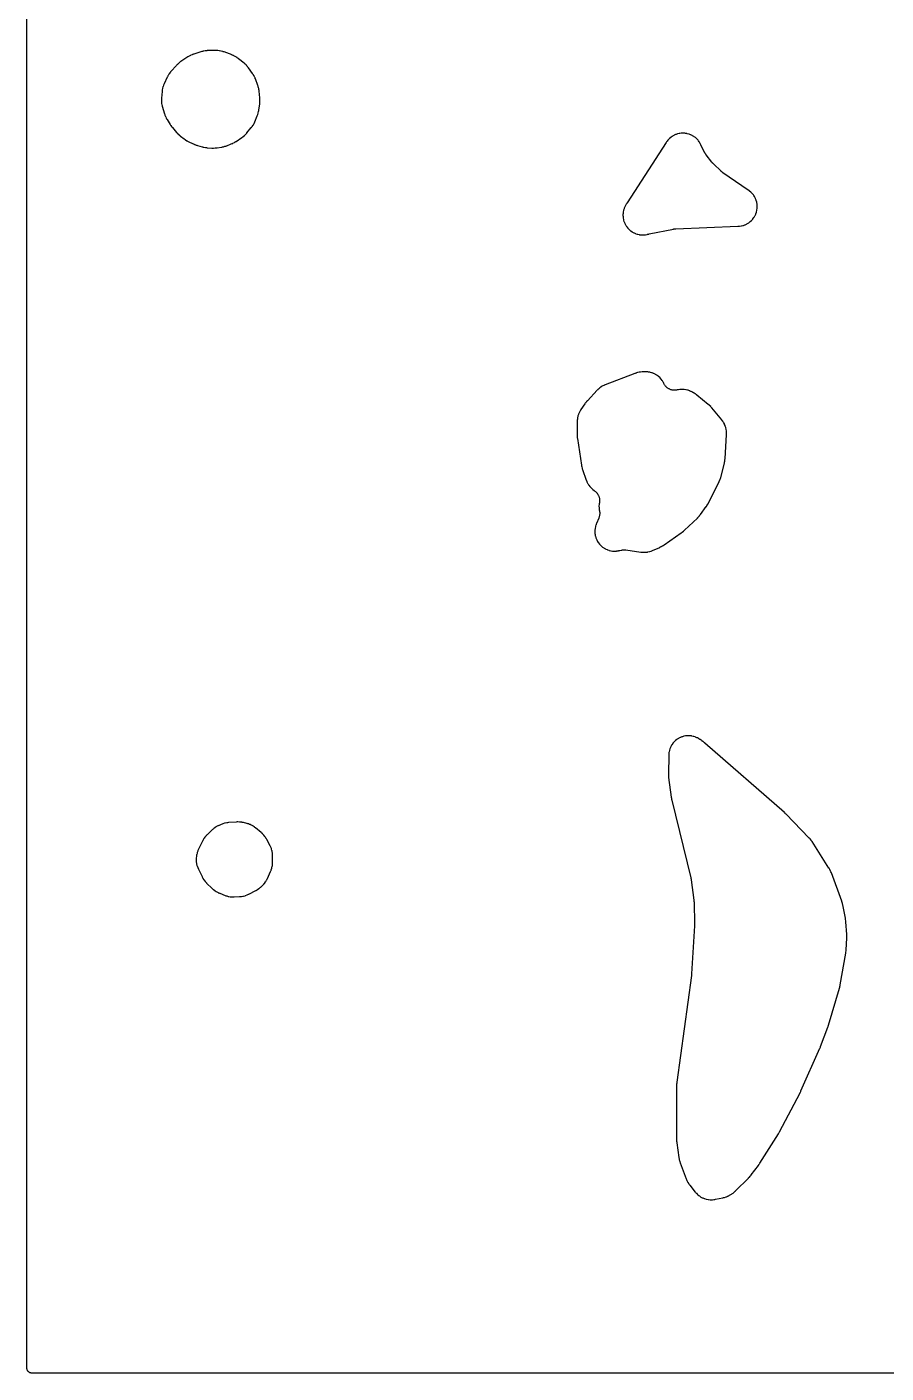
# Model space of a CAD drawing. Header units: millimetres. Extents: x 0 to 300, y 0 to 300.
# Drawn here: x -0.1 to 108.8, y -0.1 to 170.6 of the extents above; entities that cross this region are included whole.
import ezdxf

# ---------------------------------------------------------------- set-up
doc = ezdxf.new("R2010")
doc.units = ezdxf.units.MM
doc.layers.add('CUT', color=7, linetype='CONTINUOUS')

msp = doc.modelspace()

# ---------------------------------------------------------------- linework, layer by layer
at = {"layer": 'CUT'}
msp.add_lwpolyline([(298.512, -0.0625), (1.4375, -0.0625), (0.5522, -0.0625), (0.4788, -0.0589), (0.4206, -0.0503), (0.3635, -0.036), (0.3082, -0.0162), (0.255, 0.009), (0.2046, 0.0392), (0.1573, 0.0743), (0.1137, 0.1137), (0.0743, 0.1573), (0.0392, 0.2046), (0.009, 0.255), (-0.0162, 0.3082), (-0.036, 0.3635), (-0.0503, 0.4206), (-0.0589, 0.4788), (-0.0625, 0.5522), (-0.0625, 1.4375), (-0.0625, 298.5625)], dxfattribs=at)
for points in [[(17.0489, 160.7049), (17.0615, 160.6523), (17.0649, 160.6389), (17.0879, 160.552), (17.0916, 160.5387), (17.3692, 159.581), (17.3732, 159.5679), (17.3999, 159.483), (17.4042, 159.47), (17.4214, 159.4194), (17.4308, 159.3937), (17.4948, 159.2302), (17.5171, 159.1802), (17.5958, 159.0233), (17.6086, 158.9991), (17.6347, 158.9524), (17.6415, 158.9406), (17.6868, 158.8639), (17.6939, 158.8522), (18.0826, 158.2267), (18.0884, 158.2175), (18.13, 158.1532), (18.1362, 158.1437), (18.1643, 158.1022), (18.1782, 158.0824), (18.2673, 157.961), (18.2815, 157.9425), (18.3066, 157.911), (18.3135, 157.9025), (18.3616, 157.8442), (18.3695, 157.8348), (18.9052, 157.2127), (18.9157, 157.2008), (18.9846, 157.125), (18.9953, 157.1135), (19.0379, 157.069), (19.0603, 157.0468), (19.2096, 156.9065), (19.2331, 156.8855), (19.2801, 156.8457), (19.2923, 156.8357), (19.3722, 156.7716), (19.3847, 156.7619), (19.872, 156.3918), (19.8835, 156.3833), (19.9591, 156.3286), (19.9709, 156.3204), (20.0171, 156.2887), (20.0411, 156.273), (20.1997, 156.1749), (20.2245, 156.1604), (20.2735, 156.1332), (20.2862, 156.1264), (20.3688, 156.0832), (20.3816, 156.0767), (21.0136, 155.7651), (21.0262, 155.759), (21.1086, 155.7208), (21.1213, 155.715), (21.1713, 155.6932), (21.1972, 155.6826), (21.3668, 155.6178), (21.3931, 155.6084), (21.445, 155.5914), (21.4583, 155.5871), (21.5452, 155.5607), (21.5586, 155.5568), (22.1518, 155.3915), (22.1667, 155.3875), (22.2639, 155.3631), (22.2789, 155.3596), (22.3376, 155.3464), (22.3678, 155.3405), (22.5651, 155.3068), (22.5956, 155.3024), (22.6554, 155.2953), (22.6707, 155.2937), (22.7704, 155.2845), (22.7858, 155.2833), (23.3542, 155.2455), (23.3707, 155.2447), (23.4781, 155.2405), (23.4946, 155.2401), (23.5591, 155.2394), (23.5922, 155.2399), (23.8068, 155.2494), (23.8398, 155.2517), (23.904, 155.2581), (23.9205, 155.26), (24.0271, 155.2735), (24.0435, 155.2759), (24.6033, 155.3629), (24.6192, 155.3656), (24.7221, 155.3844), (24.7379, 155.3875), (24.7994, 155.4005), (24.8307, 155.408), (25.0327, 155.462), (25.0635, 155.4712), (25.1233, 155.4907), (25.1385, 155.4958), (25.237, 155.5309), (25.2521, 155.5365), (25.8216, 155.7567), (25.837, 155.7629), (25.9369, 155.8047), (25.9522, 155.8114), (26.0114, 155.8381), (26.0414, 155.8527), (26.2334, 155.9526), (26.2625, 155.9688), (26.3184, 156.002), (26.3326, 156.0107), (26.4242, 156.0685), (26.4381, 156.0776), (27.18, 156.5754), (27.1921, 156.5837), (27.2701, 156.6389), (27.282, 156.6475), (27.328, 156.6818), (27.3512, 156.6999), (27.4965, 156.8196), (27.54, 156.8592), (27.673, 156.9926), (27.6932, 157.0139), (27.7317, 157.0565), (27.7414, 157.0675), (27.8037, 157.1399), (27.8131, 157.1512), (28.3664, 157.8272), (28.3755, 157.8386), (28.4335, 157.913), (28.4422, 157.9246), (28.476, 157.9701), (28.4927, 157.9939), (28.596, 158.1485), (28.6259, 158.1983), (28.7138, 158.3622), (28.7269, 158.3881), (28.7513, 158.4393), (28.7573, 158.4525), (28.7958, 158.5386), (28.8015, 158.5519), (29.1242, 159.3246), (29.1291, 159.3367), (29.16, 159.4154), (29.1646, 159.4275), (29.1821, 159.4753), (29.1906, 159.4999), (29.2413, 159.6588), (29.2549, 159.709), (29.2916, 159.8717), (29.2968, 159.8972), (29.3059, 159.9472), (29.308, 159.96), (29.3213, 160.0435), (29.3231, 160.0564), (29.4327, 160.8608), (29.4348, 160.8784), (29.447, 160.9927), (29.4486, 161.0103), (29.4538, 161.0791), (29.4555, 161.1144), (29.4595, 161.3441), (29.4591, 161.3795), (29.4562, 161.4485), (29.4552, 161.4661), (29.447, 161.5808), (29.4455, 161.5984), (29.3578, 162.4679), (29.3564, 162.4805), (29.3463, 162.5629), (29.3446, 162.5756), (29.3375, 162.6249), (29.3333, 162.6501), (29.3031, 162.811), (29.2916, 162.8607), (29.2478, 163.0185), (29.2404, 163.0429), (29.225, 163.0904), (29.221, 163.1025), (29.1937, 163.1808), (29.1894, 163.1929), (28.8803, 164.0244), (28.8756, 164.0368), (28.8438, 164.1167), (28.8388, 164.1289), (28.8187, 164.1765), (28.8078, 164.2007), (28.735, 164.3538), (28.7102, 164.4005), (28.6241, 164.5466), (28.6102, 164.5691), (28.582, 164.6124), (28.5747, 164.6235), (28.5263, 164.6945), (28.5187, 164.7053), (28.0068, 165.4216), (27.9989, 165.4325), (27.9465, 165.5025), (27.9383, 165.5131), (27.9058, 165.5545), (27.8888, 165.5752), (27.7764, 165.706), (27.7395, 165.7452), (27.6159, 165.8653), (27.5962, 165.8836), (27.5569, 165.9185), (27.5467, 165.9273), (27.4801, 165.9839), (27.4697, 165.9925), (26.7561, 166.5711), (26.7434, 166.5811), (26.6598, 166.6453), (26.6467, 166.655), (26.5955, 166.6921), (26.5687, 166.7104), (26.3941, 166.8232), (26.3378, 166.8553), (26.152, 166.9485), (26.1226, 166.9623), (26.0646, 166.9876), (26.0496, 166.9939), (25.9519, 167.0333), (25.9368, 167.0392), (24.9168, 167.4195), (24.9042, 167.424), (24.8219, 167.4527), (24.8092, 167.4569), (24.7593, 167.473), (24.7336, 167.4807), (24.5679, 167.5261), (24.5156, 167.5379), (24.3487, 167.568), (24.2956, 167.5751), (24.1244, 167.5903), (24.0976, 167.5921), (24.0453, 167.5944), (24.0319, 167.5949), (23.9448, 167.5967), (23.9314, 167.5969), (22.9683, 167.5962), (22.9533, 167.596), (22.8557, 167.5935), (22.8406, 167.593), (22.782, 167.59), (22.7521, 167.5877), (22.5605, 167.5683), (22.5011, 167.5593), (22.3124, 167.5208), (22.2831, 167.5141), (22.2263, 167.4995), (22.2118, 167.4956), (22.1178, 167.469), (22.1034, 167.4647), (21.066, 167.1424), (21.0527, 167.1381), (20.9666, 167.1091), (20.9534, 167.1045), (20.9021, 167.0859), (20.876, 167.0758), (20.7106, 167.0069), (20.6601, 166.983), (20.5018, 166.8991), (20.4774, 166.8854), (20.4304, 166.8576), (20.4184, 166.8504), (20.3413, 166.8023), (20.3296, 166.7948), (19.4521, 166.2188), (19.4412, 166.2115), (19.3706, 166.1629), (19.3598, 166.1553), (19.318, 166.1252), (19.2969, 166.1093), (19.1643, 166.0045), (19.1244, 165.97), (19.0015, 165.854), (18.9827, 165.8354), (18.9469, 165.7985), (18.9378, 165.7889), (18.8795, 165.7261), (18.8706, 165.7163), (18.1869, 164.9466), (18.1775, 164.9357), (18.1169, 164.8641), (18.1077, 164.8529), (18.0724, 164.8091), (18.0548, 164.7861), (17.9458, 164.6367), (17.9141, 164.5885), (17.82, 164.4292), (17.8059, 164.4041), (17.7796, 164.3542), (17.773, 164.3414), (17.7312, 164.2574), (17.725, 164.2444), (17.3209, 163.3808), (17.3155, 163.3688), (17.2809, 163.2906), (17.2757, 163.2785), (17.256, 163.231), (17.2465, 163.2065), (17.1886, 163.048), (17.1728, 162.9979), (17.1297, 162.8372), (17.1183, 162.7858), (17.089, 162.6197), (17.085, 162.5937), (17.0783, 162.5427), (17.0767, 162.5297), (17.0675, 162.4447), (17.0662, 162.4316), (16.9909, 161.5663), (16.9899, 161.5525), (16.9842, 161.4628), (16.9834, 161.449), (16.9812, 161.395), (16.9808, 161.3674), (16.9817, 161.1901), (16.9846, 161.1348), (17.0016, 160.9607), (17.0096, 160.906), (17.043, 160.7319)], [(75.5393, 146.1161), (75.5909, 145.9388), (75.6099, 145.8836), (75.6785, 145.7122), (75.7028, 145.6591), (75.7878, 145.4951), (75.8171, 145.4446), (75.9176, 145.2897), (75.9517, 145.2423), (76.0668, 145.0978), (76.1054, 145.054), (76.2339, 144.9214), (76.2766, 144.8815), (76.4174, 144.7621), (76.4637, 144.7265), (76.6155, 144.6214), (76.6651, 144.5905), (76.8264, 144.5006), (76.8787, 144.4746), (77.048, 144.4008), (77.1026, 144.3801), (77.2782, 144.3231), (77.3346, 144.3078), (77.5149, 144.2682), (77.5725, 144.2584), (77.7559, 144.2365), (77.8141, 144.2324), (77.9988, 144.2284), (78.0571, 144.23), (78.2413, 144.244), (78.2992, 144.2512), (78.4836, 144.2835), (78.5123, 144.2892), (78.581, 144.3047), (78.5884, 144.3064), (78.6406, 144.3189), (78.6483, 144.3208), (78.6856, 144.3302), (78.6955, 144.3327), (78.7212, 144.3389), (78.7322, 144.3414), (78.7429, 144.3439), (78.7531, 144.3461), (78.777, 144.3513), (78.7872, 144.3534), (81.8516, 144.9769), (81.8605, 144.9787), (81.8753, 144.9815), (81.9112, 144.9877), (81.9721, 144.9969), (81.9991, 145.0006), (82.002, 145.001), (82.0291, 145.0038), (82.0905, 145.0093), (82.1267, 145.0118), (82.1419, 145.0126), (82.1509, 145.013), (90.0133, 145.3205), (90.0283, 145.3213), (90.1257, 145.3275), (90.1406, 145.3287), (90.199, 145.3339), (90.2288, 145.3373), (90.4193, 145.364), (90.4782, 145.3753), (90.6625, 145.4202), (90.7201, 145.4373), (90.8989, 145.5005), (90.9545, 145.5233), (91.1262, 145.604), (91.1791, 145.6322), (91.3419, 145.7296), (91.3918, 145.763), (91.544, 145.8762), (91.5903, 145.9143), (91.7305, 146.0422), (91.7727, 146.0848), (91.8994, 146.226), (91.9372, 146.2726), (92.0491, 146.4258), (92.0821, 146.476), (92.1782, 146.6395), (92.2059, 146.6927), (92.2852, 146.8651), (92.3075, 146.9208), (92.3692, 147.1002), (92.3858, 147.1579), (92.4292, 147.3425), (92.44, 147.4016), (92.4648, 147.5897), (92.4696, 147.6495), (92.4755, 147.8391), (92.4743, 147.8991), (92.4612, 148.0883), (92.454, 148.1479), (92.4221, 148.3349), (92.409, 148.3935), (92.3585, 148.5764), (92.3397, 148.6333), (92.2712, 148.8102), (92.2467, 148.8651), (92.1609, 149.0342), (92.1311, 149.0863), (92.0288, 149.2461), (91.994, 149.2949), (91.8762, 149.4437), (91.8367, 149.4888), (91.7046, 149.6251), (91.6608, 149.666), (91.5138, 149.7901), (91.4904, 149.8089), (91.4438, 149.8444), (91.4317, 149.8533), (91.3527, 149.9105), (91.3404, 149.9191), (88.1321, 152.1187), (88.1263, 152.1228), (88.1126, 152.1323), (88.1067, 152.1364), (88.1042, 152.1382), (88.0816, 152.1548), (88.0294, 152.1943), (88.0115, 152.2083), (87.9841, 152.2313), (87.9228, 152.2848), (87.8969, 152.3084), (86.9226, 153.2293), (86.916, 153.2356), (86.9051, 153.2461), (86.8795, 153.2718), (86.8372, 153.3161), (86.8188, 153.3359), (86.8168, 153.3381), (86.799, 153.3585), (86.7594, 153.4053), (86.7366, 153.4333), (86.7273, 153.4452), (86.7218, 153.4523), (86.0005, 154.3961), (85.9941, 154.4046), (85.9835, 154.4188), (85.9588, 154.4537), (85.9183, 154.5137), (85.9009, 154.5406), (85.8991, 154.5435), (85.8826, 154.5709), (85.8465, 154.6337), (85.8261, 154.6712), (85.818, 154.687), (85.8132, 154.6965), (85.348, 155.6293), (85.3414, 155.6427), (85.3396, 155.6462), (85.2968, 155.7314), (85.2909, 155.7429), (85.264, 155.7936), (85.2498, 155.819), (85.1549, 155.9789), (85.1229, 156.0273), (85.0145, 156.1753), (84.978, 156.2204), (84.8558, 156.3572), (84.8151, 156.3986), (84.6802, 156.523), (84.6357, 156.5602), (84.4895, 156.671), (84.4416, 156.7037), (84.2853, 156.7999), (84.2345, 156.8278), (84.0697, 156.9084), (84.0164, 156.9314), (83.8446, 156.9957), (83.7893, 157.0133), (83.6121, 157.0607), (83.5554, 157.073), (83.3744, 157.1031), (83.3168, 157.1098), (83.1338, 157.1222), (83.0758, 157.1233), (82.8924, 157.118), (82.8345, 157.1136), (82.6525, 157.0906), (82.5954, 157.0805), (82.4165, 157.0401), (82.3605, 157.0245), (82.1864, 156.967), (82.1322, 156.9461), (81.9644, 156.872), (81.9125, 156.846), (81.7526, 156.7561), (81.7035, 156.7252), (81.5531, 156.6202), (81.5072, 156.5847), (81.3676, 156.4657), (81.3253, 156.4259), (81.1979, 156.294), (81.1596, 156.2503), (81.044, 156.1047), (81.0265, 156.0815), (80.9934, 156.0355), (80.9851, 156.0236), (80.932, 155.9457), (80.9239, 155.9336), (75.9888, 148.3087), (75.9828, 148.2993), (75.9421, 148.2338), (75.9359, 148.2236), (75.8868, 148.141), (75.881, 148.1309), (75.8431, 148.0643), (75.8374, 148.0539), (75.7913, 147.9689), (75.7842, 147.9555), (75.7412, 147.8712), (75.7347, 147.8581), (75.7101, 147.8066), (75.6981, 147.78), (75.6254, 147.6075), (75.6054, 147.5526), (75.5506, 147.3762), (75.536, 147.3197), (75.4987, 147.1388), (75.4897, 147.0811), (75.4701, 146.8975), (75.4667, 146.8392), (75.465, 146.6546), (75.4674, 146.5962), (75.4837, 146.4123), (75.4916, 146.3544), (75.5257, 146.1729)], [(69.675, 120.7127), (69.6715, 120.6179), (69.6711, 120.6033), (69.6491, 118.9164), (69.6491, 118.904), (69.6497, 118.8233), (69.6499, 118.8109), (69.6513, 118.7625), (69.6525, 118.7377), (69.6638, 118.5768), (69.666, 118.5521), (69.6714, 118.5039), (69.6729, 118.4916), (69.6835, 118.4116), (69.6852, 118.3993), (70.2018, 115.037), (70.2041, 115.0233), (70.22, 114.9339), (70.2226, 114.9202), (70.2334, 114.8667), (70.2395, 114.8395), (70.2836, 114.6635), (70.291, 114.6366), (70.3067, 114.5844), (70.3109, 114.5711), (70.3391, 114.4848), (70.3435, 114.4716), (70.8178, 113.125), (70.823, 113.1109), (70.8576, 113.0199), (70.8631, 113.006), (70.8852, 112.9519), (70.8973, 112.9245), (70.9788, 112.7507), (71.0069, 112.6978), (71.1039, 112.5352), (71.1372, 112.4854), (71.25, 112.3333), (71.288, 112.2871), (71.4154, 112.147), (71.4579, 112.1048), (71.5986, 111.9781), (71.6451, 111.9403), (71.7998, 111.8267), (71.812, 111.818), (71.8203, 111.8123), (71.8374, 111.8001), (71.9052, 111.7505), (71.9728, 111.6959), (72.0159, 111.6574), (72.0779, 111.5966), (72.1171, 111.5542), (72.173, 111.4876), (72.2079, 111.4416), (72.2571, 111.37), (72.2875, 111.3208), (72.3295, 111.2448), (72.355, 111.1929), (72.3895, 111.1132), (72.4099, 111.0591), (72.4365, 110.9765), (72.4516, 110.9207), (72.4701, 110.8358), (72.4798, 110.7788), (72.4901, 110.6926), (72.4941, 110.6349), (72.4961, 110.5481), (72.4946, 110.4903), (72.4881, 110.4037), (72.4784, 110.3247), (72.4721, 110.2818), (72.4454, 110.1272), (72.4383, 110.0687), (72.4247, 109.8831), (72.4234, 109.8243), (72.4281, 109.6382), (72.4325, 109.5795), (72.4555, 109.3948), (72.4656, 109.3368), (72.4783, 109.2803), (72.4874, 109.2348), (72.5018, 109.1509), (72.5128, 109.0587), (72.5169, 108.997), (72.5183, 108.9041), (72.5161, 108.8423), (72.5079, 108.7498), (72.4993, 108.6885), (72.4817, 108.5973), (72.4668, 108.5373), (72.4398, 108.4484), (72.4109, 108.3684), (72.3941, 108.3251), (72.1158, 107.6629), (72.1103, 107.6495), (72.076, 107.562), (72.0709, 107.5485), (72.0516, 107.4955), (72.0423, 107.4681), (71.9873, 107.2912), (71.9728, 107.2352), (71.9356, 107.0563), (71.9266, 106.9992), (71.9068, 106.8176), (71.9033, 106.7599), (71.901, 106.5772), (71.9031, 106.5194), (71.9184, 106.3373), (71.926, 106.28), (71.9588, 106.1003), (71.9719, 106.044), (72.0218, 105.8682), (72.0403, 105.8134), (72.1069, 105.6433), (72.1305, 105.5905), (72.2132, 105.4276), (72.2418, 105.3773), (72.3397, 105.2231), (72.373, 105.1759), (72.4854, 105.0317), (72.5231, 104.9879), (72.6488, 104.8553), (72.6905, 104.8153), (72.8284, 104.6954), (72.8737, 104.6596), (73.0225, 104.5535), (73.0711, 104.5222), (73.2294, 104.4309), (73.2808, 104.4045), (73.4471, 104.3289), (73.5008, 104.3075), (73.6737, 104.2482), (73.7292, 104.2321), (73.9069, 104.1897), (73.9637, 104.1791), (74.1447, 104.154), (74.2023, 104.1488), (74.3849, 104.1413), (74.4427, 104.1416), (74.6251, 104.1517), (74.6826, 104.1577), (74.8658, 104.1856), (74.8942, 104.1906), (74.9495, 104.2018), (74.9637, 104.2049), (75.0553, 104.2257), (75.0693, 104.2291), (75.2181, 104.2667), (75.2288, 104.2693), (75.2382, 104.2716), (75.2994, 104.2841), (75.3889, 104.2991), (75.4912, 104.3102), (75.5595, 104.3138), (75.6624, 104.3132), (75.7529, 104.3075), (75.8151, 104.3014), (75.8247, 104.3002), (75.8356, 104.2987), (77.7394, 104.0219), (77.7532, 104.0201), (77.8432, 104.0091), (77.857, 104.0076), (77.9112, 104.0023), (77.939, 104.0002), (78.1174, 103.991), (78.1732, 103.9907), (78.3492, 103.9981), (78.4048, 104.003), (78.5794, 104.0266), (78.6342, 104.0366), (78.8059, 104.0763), (78.8596, 104.0914), (79.0292, 104.1476), (79.0554, 104.157), (79.1062, 104.1766), (79.1192, 104.1817), (79.203, 104.2161), (79.2158, 104.2216), (80.1273, 104.6212), (80.141, 104.6274), (80.2294, 104.6689), (80.2429, 104.6754), (80.2954, 104.7016), (80.3219, 104.7157), (80.4919, 104.8115), (80.5177, 104.8269), (80.5673, 104.8583), (80.5799, 104.8665), (80.6611, 104.9206), (80.6735, 104.9291), (82.8338, 106.4504), (82.8512, 106.463), (82.9623, 106.5474), (82.9792, 106.5607), (83.1147, 106.6714), (83.1311, 106.6853), (83.2359, 106.7774), (83.2517, 106.7919), (84.89, 108.3385), (84.9, 108.3483), (84.9646, 108.4122), (84.9745, 108.4221), (85.0124, 108.4614), (85.0313, 108.482), (85.1513, 108.6185), (85.1692, 108.6399), (85.2033, 108.6826), (85.2119, 108.6936), (85.267, 108.7659), (85.2754, 108.7772), (86.0238, 109.8087), (86.0308, 109.8185), (86.0756, 109.883), (86.0824, 109.893), (86.1086, 109.9323), (86.1215, 109.9527), (86.2032, 110.0868), (86.2154, 110.1077), (86.2383, 110.149), (86.2441, 110.1596), (86.2808, 110.229), (86.2863, 110.2398), (87.6614, 112.9702), (87.6688, 112.9853), (87.7153, 113.0845), (87.7222, 113.0998), (87.7484, 113.1601), (87.761, 113.1914), (87.8369, 113.3966), (87.8477, 113.4286), (87.867, 113.4914), (87.8717, 113.5076), (87.9009, 113.6131), (87.9052, 113.6294), (88.3123, 115.2796), (88.3154, 115.293), (88.3349, 115.3806), (88.3377, 115.3941), (88.3482, 115.447), (88.353, 115.4742), (88.3797, 115.6515), (88.3832, 115.6789), (88.3888, 115.7325), (88.3901, 115.7463), (88.3973, 115.8357), (88.3983, 115.8495), (88.5769, 118.936), (88.5775, 118.9499), (88.5807, 119.0406), (88.581, 119.0545), (88.5816, 119.1091), (88.5813, 119.137), (88.575, 119.3158), (88.5704, 119.3714), (88.5478, 119.5464), (88.5381, 119.6014), (88.4994, 119.7735), (88.4846, 119.8274), (88.43, 119.9952), (88.4103, 120.0474), (88.3404, 120.2094), (88.3159, 120.2596), (88.2312, 120.4144), (88.2022, 120.4621), (88.1021, 120.6104), (88.086, 120.6331), (88.0534, 120.6769), (88.045, 120.688), (87.9891, 120.7594), (87.9804, 120.7703), (86.7198, 122.3083), (86.7101, 122.3198), (86.6463, 122.3938), (86.6364, 122.405), (86.597, 122.4485), (86.5762, 122.4702), (86.438, 122.6081), (86.4162, 122.6287), (86.3727, 122.668), (86.3614, 122.6779), (86.2873, 122.7415), (86.2757, 122.7511), (84.8288, 123.9305), (84.828, 123.9311), (84.8166, 123.9402), (84.7413, 123.9986), (84.7296, 124.0074), (84.6835, 124.0413), (84.6595, 124.0581), (84.6573, 124.0596), (84.6527, 124.0629), (84.6232, 124.0829), (84.6017, 124.0965), (84.5031, 124.162), (84.4527, 124.192), (84.4433, 124.197), (84.4283, 124.2065), (84.3977, 124.2247), (84.3371, 124.2583), (84.3215, 124.2667), (84.2188, 124.3197), (84.2029, 124.3276), (84.0913, 124.381), (84.0777, 124.3873), (83.989, 124.4272), (83.9753, 124.4331), (83.9214, 124.4557), (83.8935, 124.4666), (83.7132, 124.5318), (83.656, 124.5493), (83.4726, 124.5956), (83.4139, 124.6074), (83.2268, 124.6352), (83.1672, 124.641), (82.9783, 124.65), (82.9184, 124.6499), (82.7295, 124.6401), (82.67, 124.634), (82.4804, 124.605), (82.451, 124.5997), (82.4393, 124.5973), (82.4104, 124.5907), (82.3893, 124.5853), (82.3461, 124.5753), (82.2665, 124.559), (82.1788, 124.5456), (82.1201, 124.5395), (82.0315, 124.5347), (81.9724, 124.5344), (81.8838, 124.5384), (81.825, 124.5439), (81.7372, 124.5566), (81.6793, 124.5679), (81.5932, 124.5892), (81.5366, 124.6061), (81.453, 124.6358), (81.3984, 124.6582), (81.3181, 124.6959), (81.2659, 124.7237), (81.1898, 124.7691), (81.1406, 124.8018), (81.0692, 124.8545), (81.0235, 124.8919), (80.9577, 124.9514), (80.9159, 124.9931), (80.8563, 125.0588), (80.8188, 125.1044), (80.766, 125.1757), (80.7331, 125.2248), (80.6875, 125.3008), (80.6493, 125.3725), (80.6293, 125.4122), (80.579, 125.5188), (80.5518, 125.5697), (80.4583, 125.7266), (80.4264, 125.7747), (80.3183, 125.9218), (80.2819, 125.9666), (80.1601, 126.1027), (80.1196, 126.1438), (79.9853, 126.2675), (79.941, 126.3045), (79.7955, 126.4147), (79.7478, 126.4473), (79.5923, 126.5431), (79.5418, 126.5709), (79.3778, 126.6513), (79.3248, 126.6741), (79.1539, 126.7383), (79.0989, 126.756), (78.9202, 126.8041), (78.8921, 126.811), (78.837, 126.823), (78.8229, 126.8259), (78.7358, 126.8427), (78.7077, 126.8475), (78.6227, 126.8597), (78.6088, 126.8616), (78.5543, 126.8681), (78.5264, 126.8708), (78.347, 126.884), (78.291, 126.8855), (78.1111, 126.8818), (78.0831, 126.8806), (78.0284, 126.8769), (78.0144, 126.8758), (77.9236, 126.8676), (77.9097, 126.8661), (77.6993, 126.8421), (77.6868, 126.8405), (77.6057, 126.8295), (77.5932, 126.8277), (77.5446, 126.82), (77.5198, 126.8156), (77.3615, 126.7839), (77.3126, 126.7719), (77.1575, 126.727), (77.1335, 126.7195), (77.0868, 126.7038), (77.0749, 126.6997), (76.9979, 126.672), (76.9861, 126.6676), (73.2275, 125.2281), (73.215, 125.2231), (73.134, 125.19), (73.1216, 125.1848), (73.0734, 125.1638), (73.049, 125.1525), (72.894, 125.0765), (72.8468, 125.0507), (72.7012, 124.9624), (72.6565, 124.9325), (72.5195, 124.8315), (72.4776, 124.7976), (72.3484, 124.6832), (72.3287, 124.6649), (72.2909, 124.6283), (72.2813, 124.6189), (72.2199, 124.5566), (72.2105, 124.5469), (70.9498, 123.2105), (70.9422, 123.2022), (70.8893, 123.144), (70.8815, 123.1353), (70.8475, 123.0964), (70.8316, 123.0774), (70.7346, 122.9566), (70.72, 122.9377), (70.6954, 122.9043), (70.6887, 122.8952), (70.6437, 122.8318), (70.6365, 122.8215), (70.1388, 122.0892), (70.1307, 122.077), (70.0793, 121.9973), (70.0716, 121.9849), (70.0419, 121.9363), (70.0273, 121.911), (69.9377, 121.7468), (69.9122, 121.6943), (69.84, 121.5245), (69.8198, 121.4698), (69.7644, 121.2938), (69.7496, 121.2373), (69.7116, 121.0568), (69.7023, 120.9992), (69.6817, 120.8133), (69.6792, 120.7842), (69.6757, 120.7273)], [(81.2353, 75.5399), (81.2436, 75.4668), (81.2451, 75.455), (81.5811, 72.9524), (81.5834, 72.9367), (81.5998, 72.8347), (81.6026, 72.8191), (81.6266, 72.6917), (81.6298, 72.6761), (81.6516, 72.5752), (81.6552, 72.5597), (84.0573, 62.7202), (84.0601, 62.7085), (84.0664, 62.6809), (84.0691, 62.6691), (84.0722, 62.6547), (84.0746, 62.6429), (84.0802, 62.6152), (84.0825, 62.6033), (84.0861, 62.5845), (84.0882, 62.5726), (84.0931, 62.5448), (84.0951, 62.5329), (84.0974, 62.5183), (84.0992, 62.5063), (84.1033, 62.4784), (84.105, 62.4664), (84.4453, 59.9015), (84.4469, 59.8889), (84.4503, 59.8597), (84.4517, 59.8471), (84.4533, 59.8318), (84.4545, 59.8192), (84.4572, 59.7899), (84.4582, 59.7773), (84.4597, 59.7574), (84.4606, 59.7448), (84.4624, 59.7154), (84.4631, 59.7028), (84.4639, 59.6874), (84.4644, 59.6748), (84.4654, 59.6454), (84.4657, 59.6328), (84.5205, 56.8468), (84.5206, 56.8396), (84.5208, 56.8227), (84.5209, 56.8154), (84.5209, 56.7984), (84.5209, 56.7894), (84.5208, 56.7684), (84.5207, 56.7594), (84.5204, 56.7453), (84.5202, 56.7365), (84.5197, 56.7159), (84.5194, 56.707), (84.5193, 56.7022), (84.5188, 56.6916), (84.5176, 56.667), (84.5171, 56.6565), (84.1521, 50.5344), (84.1517, 50.5274), (84.1506, 50.5111), (84.1501, 50.5042), (84.1489, 50.4879), (84.1482, 50.4793), (84.1465, 50.4592), (84.1457, 50.4506), (84.1444, 50.437), (84.1436, 50.4286), (84.1415, 50.4088), (84.1406, 50.4003), (84.1401, 50.3958), (84.1389, 50.3857), (84.1359, 50.3621), (84.1346, 50.352), (82.2844, 36.8157), (82.282, 36.7955), (82.2686, 36.664), (82.2668, 36.6438), (82.2556, 36.4783), (82.2545, 36.458), (82.25, 36.3258), (82.2497, 36.3055), (82.2483, 29.6423), (82.2486, 29.6214), (82.2534, 29.4853), (82.2545, 29.4644), (82.2664, 29.294), (82.2682, 29.2731), (82.2824, 29.1376), (82.2849, 29.1168), (82.5465, 27.2542), (82.549, 27.2382), (82.5664, 27.1346), (82.5693, 27.1187), (82.5814, 27.0568), (82.5885, 27.0253), (82.6398, 26.8217), (82.6486, 26.7906), (82.6673, 26.7304), (82.6723, 26.715), (82.7061, 26.6156), (82.7116, 26.6004), (83.4623, 24.5752), (83.4682, 24.56), (83.5075, 24.4623), (83.5137, 24.4473), (83.5389, 24.3893), (83.5526, 24.3599), (83.6453, 24.1741), (83.6774, 24.1177), (83.7897, 23.943), (83.8079, 23.9162), (83.8449, 23.8649), (83.8546, 23.8519), (83.9185, 23.7682), (83.9285, 23.7555), (84.6273, 22.89), (84.6368, 22.8785), (84.6998, 22.8044), (84.7096, 22.7931), (84.7485, 22.7496), (84.769, 22.7278), (84.9036, 22.5913), (84.9477, 22.5509), (85.0933, 22.4303), (85.1412, 22.3945), (85.298, 22.2889), (85.3493, 22.258), (85.5158, 22.1686), (85.5699, 22.143), (85.7445, 22.0706), (85.8009, 22.0504), (85.9844, 21.995), (86.0132, 21.9871), (86.0244, 21.9843), (86.0535, 21.9779), (86.2433, 21.9406), (86.2726, 21.9356), (86.2831, 21.9341), (86.3126, 21.9306), (86.5016, 21.9126), (86.5609, 21.9099), (86.7482, 21.9107), (86.8074, 21.9138), (86.9963, 21.9334), (87.0257, 21.9371), (87.0829, 21.9459), (87.0975, 21.9483), (87.1924, 21.9653), (87.2069, 21.9681), (88.0975, 22.1502), (88.1133, 22.1537), (88.2158, 22.1775), (88.2315, 22.1814), (88.2926, 22.1974), (88.3237, 22.2064), (88.5212, 22.2696), (88.5817, 22.2926), (88.7713, 22.3767), (88.8005, 22.3907), (88.8568, 22.4194), (88.8711, 22.4269), (88.9635, 22.4772), (88.9776, 22.4851), (89.1212, 22.5684), (89.1323, 22.575), (89.2037, 22.6184), (89.2146, 22.6252), (89.2569, 22.6523), (89.2783, 22.6666), (89.4133, 22.7612), (89.4541, 22.7925), (89.5805, 22.8983), (89.5999, 22.9152), (89.637, 22.9491), (89.6464, 22.9579), (89.7069, 23.0155), (89.7161, 23.0245), (91.3639, 24.6632), (91.3783, 24.6782), (91.4708, 24.7767), (91.4847, 24.7921), (91.5963, 24.9196), (91.6097, 24.9355), (91.6951, 25.0402), (91.708, 25.0565), (92.6317, 26.2729), (92.6396, 26.2835), (92.6902, 26.3533), (92.6979, 26.3641), (92.7595, 26.4531), (92.7669, 26.4641), (92.8144, 26.536), (92.8216, 26.5472), (95.1568, 30.2628), (95.1626, 30.2721), (95.202, 30.3374), (95.208, 30.3476), (95.2555, 30.43), (95.2612, 30.44), (95.2975, 30.5058), (95.3033, 30.5167), (97.9103, 35.4822), (97.9145, 35.4905), (97.9436, 35.5481), (97.9481, 35.557), (97.9832, 35.6294), (97.9874, 35.6383), (98.0142, 35.6959), (98.0185, 35.7054), (100.4178, 41.1112), (100.4212, 41.1191), (100.4449, 41.1745), (100.4484, 41.1831), (100.4768, 41.2526), (100.4802, 41.261), (100.5018, 41.3163), (100.5053, 41.3254), (101.4216, 43.7865), (101.425, 43.7957), (101.4476, 43.8596), (101.451, 43.8695), (101.4778, 43.9496), (101.481, 43.9594), (101.5011, 44.0231), (101.5043, 44.0336), (102.8925, 48.7303), (102.8971, 48.7469), (102.9258, 48.8553), (102.93, 48.872), (102.962, 49.009), (102.9657, 49.0259), (102.9881, 49.1358), (102.9913, 49.1527), (103.6916, 53.1756), (103.6943, 53.1926), (103.7102, 53.3028), (103.7124, 53.3198), (103.7285, 53.4587), (103.7302, 53.4758), (103.7399, 53.5868), (103.7411, 53.6039), (103.8259, 55.063), (103.8267, 55.0817), (103.83, 55.2031), (103.8302, 55.2218), (103.8295, 55.3742), (103.8292, 55.3929), (103.8249, 55.5143), (103.8239, 55.533), (103.7176, 57.1271), (103.716, 57.1465), (103.7034, 57.2729), (103.7012, 57.2923), (103.6803, 57.4503), (103.6774, 57.4696), (103.6566, 57.5949), (103.6531, 57.6141), (103.3177, 59.2957), (103.3155, 59.3064), (103.2992, 59.3811), (103.2966, 59.3923), (103.285, 59.441), (103.2789, 59.4644), (103.2381, 59.6094), (103.2314, 59.6317), (103.219, 59.67), (103.2155, 59.6804), (103.1909, 59.7519), (103.1868, 59.7635), (101.8669, 63.3585), (101.8611, 63.3738), (101.8219, 63.472), (101.8157, 63.4871), (101.7906, 63.5455), (101.7769, 63.575), (101.683, 63.7645), (101.6677, 63.7932), (101.6364, 63.8485), (101.6282, 63.8626), (101.5737, 63.9533), (101.5651, 63.9671), (99.4243, 67.3144), (99.4159, 67.3271), (99.3604, 67.4094), (99.3517, 67.4219), (99.317, 67.4704), (99.2987, 67.4948), (99.1754, 67.6502), (99.1558, 67.6736), (99.1164, 67.7184), (99.1062, 67.7297), (99.0387, 67.8025), (99.0282, 67.8136), (96.137, 70.7798), (96.1291, 70.7877), (96.0737, 70.8425), (96.065, 70.8509), (95.9946, 70.9177), (95.986, 70.9258), (95.9293, 70.9775), (95.9199, 70.9859), (85.8326, 79.8134), (85.8197, 79.8244), (85.7347, 79.8946), (85.7215, 79.9052), (85.6124, 79.9902), (85.5989, 80.0005), (85.5101, 80.0658), (85.4963, 80.0756), (85.2337, 80.2575), (85.2215, 80.2658), (85.1415, 80.3183), (85.1291, 80.3262), (85.0803, 80.3566), (85.0549, 80.3716), (84.8901, 80.4633), (84.8373, 80.4893), (84.6666, 80.5634), (84.6115, 80.5842), (84.4343, 80.6412), (84.3775, 80.6565), (84.1956, 80.6959), (84.1375, 80.7055), (83.9526, 80.7269), (83.8939, 80.7307), (83.7078, 80.7339), (83.649, 80.732), (83.4635, 80.7169), (83.4051, 80.7092), (83.222, 80.676), (83.1647, 80.6627), (82.9857, 80.6117), (82.9299, 80.5928), (82.7568, 80.5245), (82.7032, 80.5003), (82.5376, 80.4154), (82.4866, 80.386), (82.3301, 80.2852), (82.2822, 80.251), (82.1364, 80.1354), (82.0921, 80.0966), (81.9582, 79.9673), (81.918, 79.9243), (81.7975, 79.7825), (81.7616, 79.7358), (81.6556, 79.5829), (81.6244, 79.5329), (81.5339, 79.3703), (81.5078, 79.3176), (81.4337, 79.1469), (81.4129, 79.0918), (81.3558, 78.9147), (81.3405, 78.8578), (81.3011, 78.676), (81.2914, 78.6179), (81.2697, 78.4305), (81.267, 78.4011), (81.2632, 78.3438), (81.2624, 78.3291), (81.2584, 78.2335), (81.258, 78.2188), (81.2183, 75.9267), (81.2182, 75.9161), (81.2182, 75.8417), (81.2183, 75.8306), (81.2193, 75.7818), (81.2202, 75.7583), (81.2287, 75.6121), (81.2304, 75.5895), (81.2342, 75.5505)], [(21.3868, 65.1466), (21.386, 65.0568), (21.3861, 65.0429), (21.3866, 65.0057), (21.3871, 64.9893), (21.3915, 64.8826), (21.3924, 64.8662), (21.3969, 64.8022), (21.4, 64.7694), (21.4261, 64.5604), (21.4377, 64.4958), (21.4858, 64.2937), (21.5045, 64.2307), (21.5753, 64.0324), (21.5872, 64.0017), (21.6121, 63.9426), (21.6187, 63.9275), (21.6628, 63.8302), (21.6697, 63.8153), (22.1272, 62.8749), (22.1349, 62.8596), (22.1863, 62.761), (22.1945, 62.746), (22.2271, 62.6877), (22.2446, 62.6583), (22.3623, 62.4734), (22.4023, 62.4179), (22.5403, 62.2475), (22.5626, 62.2215), (22.6075, 62.1722), (22.6192, 62.1597), (22.6963, 62.0796), (22.7083, 62.0674), (23.413, 61.3762), (23.4239, 61.3657), (23.4958, 61.2986), (23.507, 61.2885), (23.5512, 61.2493), (23.5743, 61.2298), (23.7257, 61.1087), (23.7747, 61.0733), (23.9353, 60.9694), (23.9877, 60.9392), (24.1602, 60.8508), (24.1875, 60.8377), (24.2414, 60.8135), (24.2552, 60.8075), (24.3459, 60.7694), (24.3599, 60.7637), (25.038, 60.4988), (25.0526, 60.4933), (25.1479, 60.4589), (25.1627, 60.4538), (25.2204, 60.4347), (25.2503, 60.4256), (25.4429, 60.3726), (25.5038, 60.3592), (25.6982, 60.327), (25.7602, 60.32), (25.9596, 60.3079), (25.9908, 60.3068), (26.0517, 60.3063), (26.0673, 60.3064), (26.1686, 60.3081), (26.1842, 60.3086), (26.8739, 60.3386), (26.8901, 60.3395), (26.9958, 60.347), (27.012, 60.3484), (27.0753, 60.3546), (27.1077, 60.3586), (27.3141, 60.3903), (27.3779, 60.4036), (27.5768, 60.4567), (27.6388, 60.4769), (27.8335, 60.5523), (27.8636, 60.5649), (27.9216, 60.5911), (27.9363, 60.598), (28.0317, 60.6442), (28.0462, 60.6515), (28.9499, 61.1197), (28.9642, 61.1274), (29.0566, 61.1785), (29.0707, 61.1865), (29.1253, 61.2187), (29.1529, 61.236), (29.3263, 61.3511), (29.3783, 61.39), (29.5382, 61.5232), (29.5626, 61.5447), (29.6091, 61.5879), (29.6208, 61.5991), (29.6962, 61.673), (29.7076, 61.6846), (29.861, 61.8435), (29.8726, 61.8558), (29.9463, 61.9366), (29.9575, 61.9492), (30.0004, 61.999), (30.0217, 62.0251), (30.1532, 62.1962), (30.1912, 62.2518), (30.3027, 62.4365), (30.3193, 62.4658), (30.3501, 62.5239), (30.3578, 62.5389), (30.4062, 62.637), (30.4135, 62.6522), (30.8096, 63.5139), (30.8162, 63.5288), (30.8577, 63.6259), (30.8639, 63.6409), (30.8872, 63.6998), (30.8983, 63.7304), (30.9643, 63.9278), (30.9815, 63.9904), (31.0252, 64.191), (31.0355, 64.2551), (31.0575, 64.462), (31.0601, 64.4944), (31.0634, 64.5577), (31.064, 64.574), (31.0666, 64.6795), (31.0668, 64.6957), (31.0649, 65.519), (31.0646, 65.5334), (31.0622, 65.6269), (31.0616, 65.6413), (31.0588, 65.6975), (31.0567, 65.7262), (31.0385, 65.9098), (31.0302, 65.9668), (30.995, 66.1454), (30.9812, 66.2013), (30.9291, 66.3757), (30.91, 66.43), (30.8405, 66.6009), (30.829, 66.6273), (30.8053, 66.6783), (30.7991, 66.6913), (30.7577, 66.7752), (30.7512, 66.7881), (30.3338, 67.5853), (30.3267, 67.5985), (30.2796, 67.6833), (30.2722, 67.6962), (30.2426, 67.7465), (30.2268, 67.7718), (30.1217, 67.9316), (30.0865, 67.9798), (29.9676, 68.1264), (29.9278, 68.1708), (29.7931, 68.3067), (29.7716, 68.3274), (29.7286, 68.3667), (29.7174, 68.3766), (29.6442, 68.4402), (29.6328, 68.4499), (28.8951, 69.0593), (28.8847, 69.0676), (28.8168, 69.1213), (28.8062, 69.1294), (28.7647, 69.1608), (28.743, 69.1763), (28.6022, 69.273), (28.557, 69.3012), (28.4102, 69.3838), (28.3627, 69.4079), (28.2091, 69.4772), (28.1596, 69.4969), (27.9983, 69.5531), (27.973, 69.5613), (27.9231, 69.5762), (27.9103, 69.5799), (27.8268, 69.6029), (27.814, 69.6062), (27.375, 69.7166), (27.3594, 69.7203), (27.258, 69.743), (27.2423, 69.7462), (27.1811, 69.7582), (27.1496, 69.7635), (26.9467, 69.792), (26.883, 69.7976), (26.6783, 69.8044), (26.6463, 69.8046), (26.5839, 69.8033), (26.5679, 69.8028), (26.4641, 69.7979), (26.4482, 69.7969), (25.4959, 69.7269), (25.4791, 69.7254), (25.3705, 69.7143), (25.3538, 69.7124), (25.2888, 69.7039), (25.2556, 69.6987), (25.044, 69.659), (24.9788, 69.6429), (24.773, 69.5798), (24.7411, 69.5691), (24.6796, 69.5464), (24.664, 69.5403), (24.5626, 69.4997), (24.5471, 69.4932), (24.2764, 69.3757), (24.2645, 69.3704), (24.1872, 69.3348), (24.1754, 69.3292), (24.1294, 69.3068), (24.1061, 69.2948), (23.9586, 69.2149), (23.9137, 69.1879), (23.7756, 69.0967), (23.7333, 69.0659), (23.6019, 68.9616), (23.5818, 68.9448), (23.5431, 68.9113), (23.5334, 68.9026), (23.4704, 68.8455), (23.4608, 68.8366), (22.7836, 68.1948), (22.7737, 68.1852), (22.7105, 68.1225), (22.7009, 68.1127), (22.6637, 68.0741), (22.6452, 68.054), (22.5292, 67.922), (22.4949, 67.8792), (22.3929, 67.7391), (22.3627, 67.6933), (22.2726, 67.5425), (22.2591, 67.5186), (22.2338, 67.4714), (22.2275, 67.4593), (22.1872, 67.3798), (22.1811, 67.3675), (21.6556, 66.2705), (21.6498, 66.2579), (21.6129, 66.176), (21.6073, 66.1633), (21.5863, 66.1136), (21.5761, 66.0879), (21.5145, 65.9216), (21.4977, 65.8689), (21.4524, 65.7), (21.4405, 65.646), (21.411, 65.4737), (21.4041, 65.4188), (21.3903, 65.2421), (21.3888, 65.2145), (21.3871, 65.1605)]]:
    msp.add_lwpolyline(points, close=True, dxfattribs=at)

doc.saveas('drawing.dxf')
